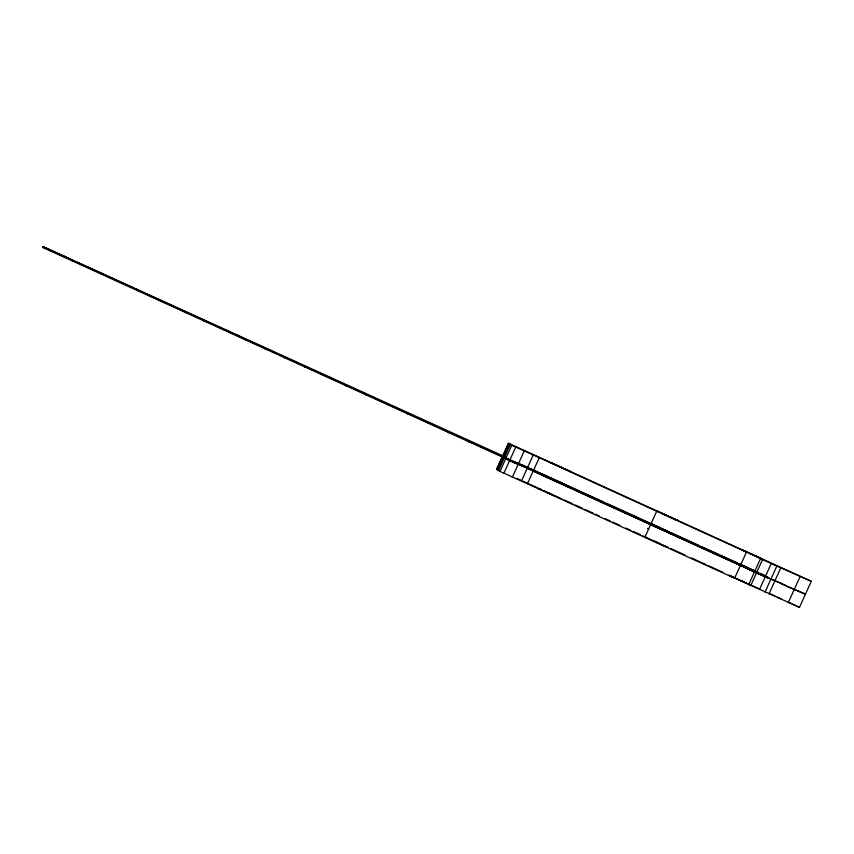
<?xml version="1.0" encoding="UTF-8"?>
<svg xmlns="http://www.w3.org/2000/svg" width="854" height="854" viewBox="0 0 854 854"><rect width="100%" height="100%" fill="white"/><g stroke="black" fill="none" stroke-linecap="round" stroke-linejoin="round"><path stroke-width="1.28" d="M496.633 469.348L502.387 456.655L496.601 469.348L498.512 470.586A292.762 3.064 24.4 0 0 499.921 471.387L527.441 483.748A532.426 5.572 24.4 0 0 644.845 537.379L734.611 578.222L740.365 565.54L650.599 524.687A532.426 5.572 24.4 0 1 533.195 471.066L72.238 260.876L42.7 247.318L43.031 246.592L504.607 456.634M42.7 247.318L64.733 256.969L65.064 256.232M72.238 260.876L72.569 260.139L43.031 246.592M90.545 269.245L90.876 268.508L77.554 262.392M108.821 277.614L109.163 276.877L101.114 273.152M126.029 285.46L126.36 284.724L109.163 276.877M145.756 294.502L146.098 293.765L135.348 288.812M165.409 303.49L165.74 302.754L146.098 293.765M185.638 312.745L185.98 312.009L167.021 303.48M203.604 320.933L203.946 320.197L185.98 312.009M224.517 330.519L224.848 329.783L209.486 322.855M245.13 339.945L245.461 339.209L236.206 334.917M264.761 348.912L265.092 348.176L245.461 339.209M284.403 357.869L284.734 357.132L265.092 348.176M304.899 367.241L305.23 366.505L296.253 362.342M325.502 376.646L325.833 375.909L305.23 366.505M345.763 385.923L346.105 385.186L336.828 380.905M366.014 395.156L366.355 394.42L346.105 385.186M386.584 404.55L386.915 403.814L374.468 398.135M407.529 414.115L407.86 413.379L391.452 405.885M427.705 423.328L428.035 422.602L418.94 418.385M448.233 432.711L448.563 431.975L439.447 427.747M468.568 442.02L468.899 441.283L448.563 431.975M508.44 443.247L510.35 444.486A292.762 3.064 24.4 0 0 511.77 445.286L539.28 457.648A532.426 5.572 24.4 0 0 656.683 511.268L746.46 552.122L740.706 564.804L650.929 523.961A532.426 5.572 24.4 0 1 533.526 470.33L506.016 457.99A292.762 3.064 24.4 0 1 504.597 457.168L502.686 455.929L508.482 443.237L811.3 581.307L799.461 607.407L730.01 575.852L738.87 579.749M502.878 456.057L508.632 443.365M497.797 470.127L503.55 457.434L504.266 457.904L498.512 470.586M503.881 456.709L509.635 444.016M504.597 457.168L510.35 444.486M500.017 471.461L505.675 458.705A292.762 3.064 24.4 0 1 504.565 458.075M506.006 457.968L511.77 445.286M503.839 473.329L509.592 460.648L506.219 459.014M509.923 459.911L515.677 447.229M510.5 461.128L510.831 460.391L515.325 462.377M515.079 462.195L514.748 462.932L515.453 463.274L515.57 462.473M512.325 477.205L518.079 464.512M518.41 463.786L524.164 451.093M522.488 464.971L522.157 465.708L512.998 462.238M521.442 481.048L527.196 468.366M527.537 467.629L533.291 454.947M527.441 483.748L533.195 471.066L533.974 471.333L762.707 575.596M533.526 470.33L539.28 457.648M644.845 537.379L650.599 524.687M650.929 523.961L656.683 511.268M748.659 584.702L754.413 572.02M754.744 571.283L760.498 558.601M750.719 585.652L756.473 572.97L735.764 563.16L749.983 569.501M767.885 577.187L756.783 572.233L762.558 559.551L741.88 549.795L753.431 554.876M759.398 589.676L765.152 576.994L768.109 577.88M786.417 585.673L765.323 576.621L771.237 563.565L811.3 581.307M769.176 578.361L781.837 583.624M764.981 592.196L776.83 566.095M768.952 593.989L780.791 567.878M788.285 602.614L800.123 576.514M762.537 559.551L771.237 563.565M756.441 572.97L760.615 574.934M502.686 455.929L505.237 456.933M515.474 463.295L513.788 462.59M521.324 464.565L516.659 462.943L516.328 463.679L514.62 462.59M496.793 469.39L499.932 470.693M765.323 576.621L767.714 577.55M544.745 475.176L545.418 475.454M671.105 532.811L671.778 533.077L670.998 532.661M736.767 562.701L736.095 562.423L756.804 572.233M564.782 484.325L553.872 479.468M651.741 523.929L653.075 524.505M756.121 571.582L742.585 565.508M540.667 489.449L538.66 488.595L542.77 490.58M557.363 497.177L559.359 498.021L558.591 497.604M750.036 585.001L728.889 575.041M64.733 256.969L67.914 258.378M648.891 538.767L644.983 537.081L661.049 544.126M428.035 422.602L441.187 428.58M667.871 531.401L662.917 529.181M786.256 586.047L805.375 594.363L804.746 594.021M555.463 496.334L545.151 491.68M71.533 259.99L79.657 263.64M73.476 260.854L75.494 261.762M224.848 329.783L244.66 338.91M284.734 357.132L294.331 361.466M366.355 394.42L375.749 398.669M386.915 403.814L396.363 408.084M407.86 413.379L417.083 417.542M781.666 583.997L805.546 593.989L804.916 593.647M668.671 516.499L677.532 520.396L671.041 517.321M90.876 268.508L99.438 272.383M165.74 302.754L175.102 306.992M325.833 375.909L333.209 379.251M657.313 526.384L659.928 527.569M659.598 528.295L650.737 524.399L657.228 527.473M765.152 576.994L761.8 575.468M544.905 491.328L546.645 492.107M656.833 542.6L665.682 546.496L663.526 545.428M562.081 467.629L550.499 462.494L571.198 471.92L564.718 468.835M668.404 516.115L656.833 510.98L665.949 515.261M81.792 264.601L83.927 265.573M126.36 284.724L133.598 288.011M203.946 320.197L211.557 323.666M273.792 352.094L275.618 352.926M555.997 481.048L544.414 475.913L550.905 478.998M553.541 480.194L565.113 485.339L558.633 482.254M659.864 528.679L671.436 533.814L664.956 530.74M744.88 567.451L756.463 572.586L752.353 570.6M547.521 492.502L550.243 493.74M653.844 540.988L659.203 543.422M739.777 580.165L743.343 581.787M748.339 552.826L762.547 559.167L756.068 556.082M522.947 465.174L604.098 502.173M606.521 503.273L699.8 545.781M702.223 546.891L737.354 562.903M739.777 564.003L757.946 572.287M760.37 573.386L765.216 575.596M88.165 267.505L95.445 270.825M97.868 271.935L106.366 275.81M108.789 276.909L123.35 283.56M129.413 286.325L137.91 290.2M140.334 291.299L143.974 292.965M146.397 294.075L154.894 297.95M157.317 299.049L164.598 302.38M177.942 308.465L192.502 315.105M198.566 317.869L202.206 319.535M204.629 320.645L207.052 321.744M215.55 325.62L227.676 331.16M230.1 332.27L233.74 333.925M253.158 342.785L261.644 346.66M267.708 349.425L271.348 351.09M278.628 354.41L282.268 356.065M288.332 358.84L296.829 362.715M305.316 366.59L313.813 370.455M316.236 371.565L319.876 373.23M322.3 374.33L340.5 382.635M342.924 383.745L345.358 384.855M359.908 391.495L365.971 394.26M380.532 400.9L382.955 402.01M398.733 409.205L403.579 411.425M406.013 412.525L409.653 414.19M412.076 415.3L420.563 419.175M429.06 423.05L435.124 425.815M449.684 432.455L452.108 433.565M454.531 434.665L458.171 436.33M467.885 440.76L472.732 442.97M481.229 446.845L486.075 449.065M498.213 454.595L503.059 456.815M518.826 464L526.288 467.394M528.53 468.419L535.981 471.814M538.233 472.838L556.584 481.208M558.847 482.243L768.664 577.859M468.899 441.283L510.831 460.391M518.698 464.128L768.515 577.987M513.222 462.345L509.592 460.648M516.894 478.421L520.524 480.076M522.947 481.186L541.126 489.459M543.539 490.57L552.026 494.434M554.449 495.533L561.718 498.853M564.142 499.953L572.618 503.817M575.041 504.917L582.311 508.237M584.734 509.336L593.21 513.201M595.633 514.311L599.262 515.965M605.326 518.72L610.172 520.929M612.596 522.04L619.865 525.349M625.918 528.114L630.764 530.323M633.188 531.423L640.457 534.732M642.881 535.842L647.727 538.052M663.473 545.226L668.319 547.435M670.742 548.535L685.271 555.164M691.334 557.929L705.874 564.547M708.297 565.658L722.826 572.276M740.994 580.56L743.418 581.659M749.481 584.424L757.957 588.289M770.073 593.808L774.92 596.017M777.343 597.127L780.972 598.782M657.559 526.737L653.235 524.74M551.236 478.261L546.912 476.254M744.229 582.193L746.599 583.282M552.88 494.936L555.249 496.035M647.481 528.466L648.645 529M789.459 602.646L791.615 603.65M792.693 604.152L799.461 607.407M754.637 570.771L756.025 571.433M544.788 475.23L545.525 475.603"/></g></svg>
